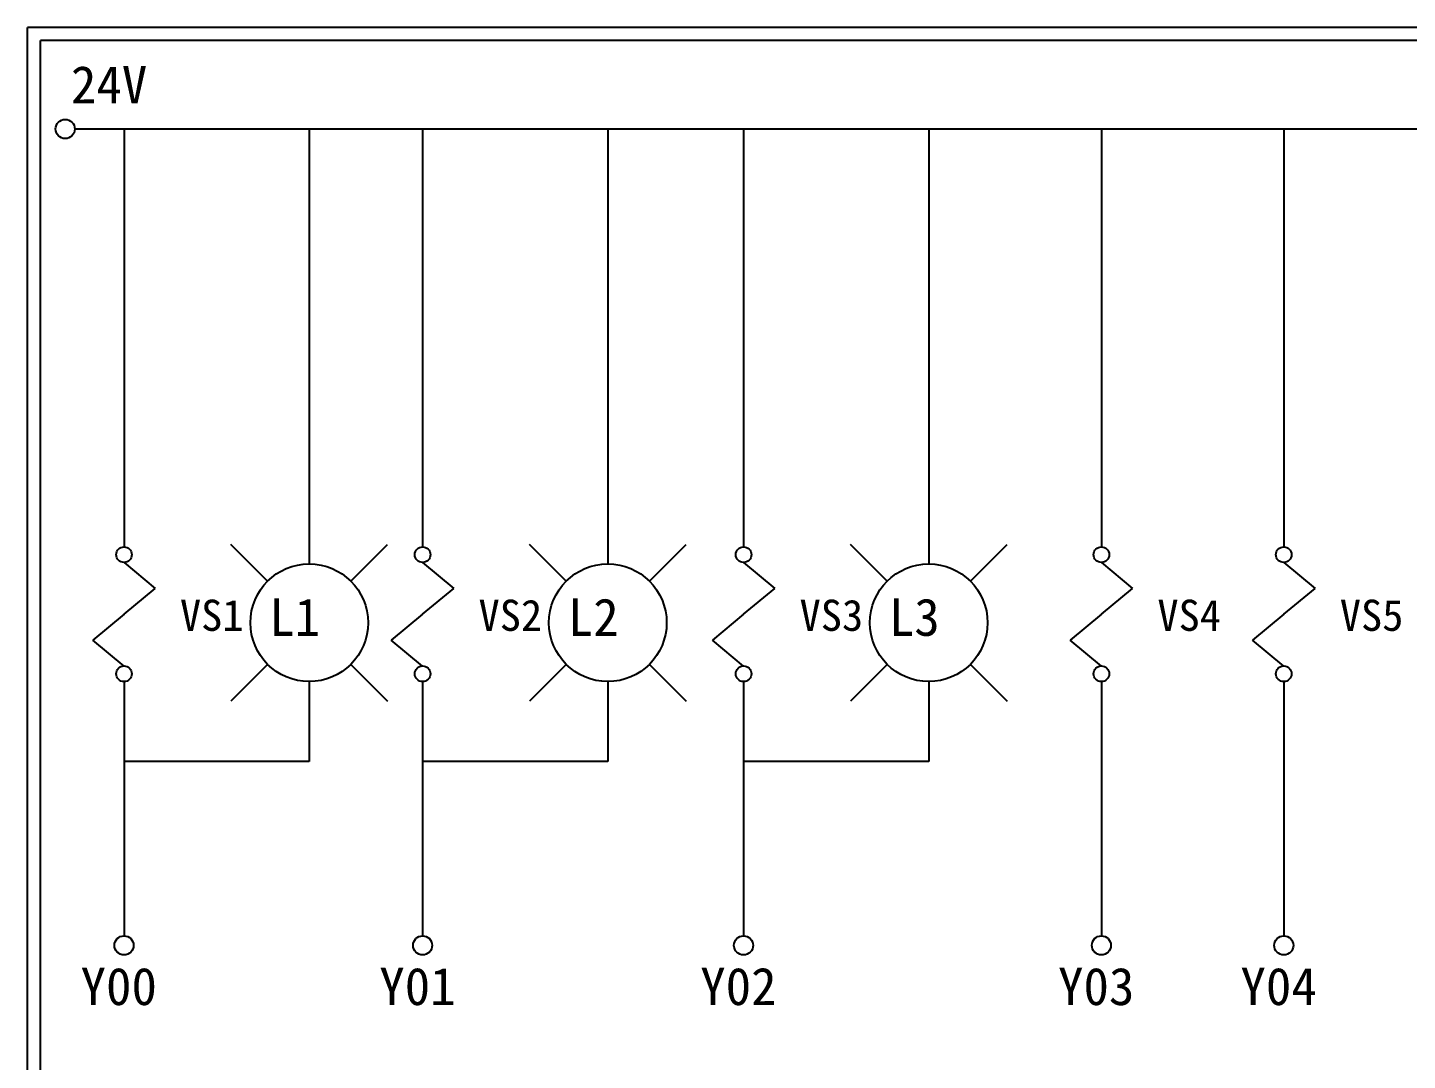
# Model space of a CAD drawing. Extents: x 926 to 1213, y 3 to 207.
# Drawn here: x 925.7 to 1058.5, y 107.6 to 207 of the extents above; entities that cross this region are included whole.
import ezdxf

# ---------------------------------------------------------------- set-up
doc = ezdxf.new("R2010")
doc.units = 0
doc.layers.add('圖框層', color=7, linetype='CONTINUOUS')
doc.layers.add('標尺寸層', color=3, linetype='CONTINUOUS')
doc.styles.add('STSL', font='kaiu.ttf')

msp = doc.modelspace()

# ---------------------------------------------------------------- linework, layer by layer
at = {"layer": '圖框層', "color": 7}
for p, q in [((1212.74, 206.97), (925.74, 206.97)), ((925.74, 3), (925.74, 206.97)), ((1211.49, 205.72), (926.99, 205.72)), ((926.99, 4.25), (926.99, 205.72))]:
    msp.add_line(p, q, dxfattribs=at)
at = {"layer": '標尺寸層', "color": 7}
for p, q in [((930.28, 197.22), (1207.88, 197.22)), ((935.02, 197.22), (935.02, 157.03)), ((952.84, 197.22), (952.84, 155.39)), ((963.75, 197.22), (963.75, 157.03)), ((981.57, 197.22), (981.57, 155.39)), ((994.63, 197.22), (994.63, 157.03)), ((1012.45, 197.22), (1012.45, 155.39)), ((1029.06, 197.22), (1029.06, 157.03)), ((1046.61, 197.22), (1046.61, 157.03)), ((948.83, 153.73), (945.3, 157.27)), ((956.84, 153.73), (960.38, 157.27)), ((977.57, 153.73), (974.03, 157.27)), ((985.57, 153.73), (989.11, 157.27)), ((1008.45, 153.73), (1004.91, 157.27)), ((1016.46, 153.73), (1019.99, 157.27)), ((935.02, 155.53), (938.02, 153.04)), ((963.75, 155.53), (966.75, 153.04)), ((994.63, 155.53), (997.63, 153.04)), ((1029.06, 155.53), (1032.07, 153.04)), ((1046.61, 155.53), (1049.62, 153.04)), ((935.02, 150.55), (938.02, 153.04)), ((963.75, 150.55), (966.75, 153.04)), ((994.63, 150.55), (997.63, 153.04)), ((1029.06, 150.55), (1032.07, 153.04)), ((1046.61, 150.55), (1049.62, 153.04)), ((935.02, 150.55), (932.01, 148.06)), ((963.75, 150.55), (960.74, 148.06)), ((994.63, 150.55), (991.63, 148.06)), ((1029.06, 150.55), (1026.06, 148.06)), ((1046.61, 150.55), (1043.61, 148.06)), ((935.02, 145.57), (932.01, 148.06)), ((963.75, 145.57), (960.74, 148.06)), ((994.63, 145.57), (991.63, 148.06)), ((1029.06, 145.57), (1026.06, 148.06)), ((1046.61, 145.57), (1043.61, 148.06)), ((948.83, 145.73), (945.3, 142.19)), ((956.84, 145.73), (960.38, 142.19)), ((977.57, 145.73), (974.03, 142.19)), ((985.57, 145.73), (989.11, 142.19)), ((1008.45, 145.73), (1004.91, 142.19)), ((1016.46, 145.73), (1019.99, 142.19)), ((935.02, 144.07), (935.02, 119.62)), ((952.84, 144.07), (952.84, 136.39)), ((963.75, 144.07), (963.75, 119.62)), ((981.57, 144.07), (981.57, 136.39)), ((994.63, 144.07), (994.63, 119.62)), ((1012.45, 144.07), (1012.45, 136.39)), ((1029.06, 144.07), (1029.06, 119.62)), ((1046.61, 144.07), (1046.61, 119.62)), ((952.84, 136.39), (935.02, 136.39)), ((981.57, 136.39), (963.75, 136.39)), ((1012.45, 136.39), (994.63, 136.39))]:
    msp.add_line(p, q, dxfattribs=at)
for centre, radius in [((929.36, 197.22), 0.92), ((935.02, 156.28), 0.751), ((963.75, 156.28), 0.751), ((994.63, 156.28), 0.751), ((1029.06, 156.28), 0.751), ((1046.61, 156.28), 0.751), ((952.84, 149.73), 5.66), ((981.57, 149.73), 5.66), ((1012.45, 149.73), 5.66), ((935.02, 144.82), 0.751), ((963.75, 144.82), 0.751), ((994.63, 144.82), 0.751), ((1029.06, 144.82), 0.751), ((1046.61, 144.82), 0.751), ((935.02, 118.7), 0.92), ((963.75, 118.7), 0.92), ((994.63, 118.7), 0.92), ((1029.06, 118.7), 0.92), ((1046.61, 118.7), 0.92)]:
    msp.add_circle(centre, radius, dxfattribs=at)

# ---------------------------------------------------------------- texts
at = {"layer": '圖框層', "color": 4, "style": 'STSL'}
for s, height, p in [('24V', 3.6, (929.91, 199.68)), ('VS1', 3, (940.4, 148.95)), ('L1', 3.6, (948.99, 148.47)), ('VS2', 3, (969.13, 148.95)), ('L2', 3.6, (977.72, 148.47)), ('VS3', 3, (1000.02, 148.95)), ('L3', 3.6, (1008.61, 148.47)), ('VS4', 3, (1034.45, 148.95)), ('VS5', 3, (1052, 148.95)), ('Y00', 3.6, (930.84, 112.96)), ('Y01', 3.6, (959.58, 112.96)), ('Y02', 3.6, (990.46, 112.96)), ('Y03', 3.6, (1024.89, 112.96)), ('Y04', 3.6, (1042.44, 112.96))]:
    msp.add_text(s, height=height, dxfattribs=at).set_placement(p)

doc.saveas('drawing.dxf')
